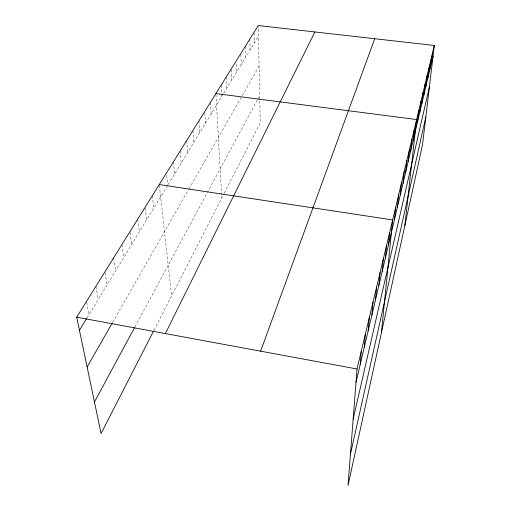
<?xml version="1.0" encoding="UTF-8"?>
<svg xmlns="http://www.w3.org/2000/svg" width="511" height="511" viewBox="0 0 511 511"><rect width="100%" height="100%" fill="white"/><g stroke="black" fill="none" stroke-linecap="round" stroke-linejoin="round"><path stroke-width="0.38" stroke-dasharray="2.56 1.92" d="M153.99 330.253L223.837 193.963M224.176 193.299L260.246 122.915L258.272 26.304M134.968 326.855L257.55 99.581M257.902 98.923L259.684 95.614M112.637 322.352L188.527 189.587M188.91 188.917L241.166 97.499M242.291 95.525L259.083 66.143M87.055 317.855L167.749 185.231M168.157 184.567L223.352 93.852M223.741 93.206L258.47 36.134M86.627 302.231L89.055 314.565M95.87 286.371L98.278 299.408M105.023 272.644L107.138 284.851M113.563 257.959L115.658 270.843M121.905 244.558L123.86 257.365M130.037 232.416L131.755 244.386M137.663 219.245L139.369 231.879M145.22 208.054L146.708 219.813M152.316 195.713L153.792 208.169M159.343 185.34L171.645 295.792M166.714 175.267L167.672 184.465M173.433 161.789L174.615 173.951M180.147 151.007L181.239 163.066M186.63 140.602L187.626 152.559M192.883 130.554L193.803 142.409M198.932 120.839L199.775 132.598M204.828 112.228L205.55 123.106M210.43 102.372L211.139 113.927M215.949 94.343L221.793 197.949M221.206 85.062L221.787 96.419M226.341 76.816L226.871 88.071M231.349 69.617L231.796 79.978M236.267 64.226L236.574 72.121M240.86 54.326L241.211 64.501M245.376 46.233L245.714 57.098M249.796 39.143L250.09 49.912M254.101 33.011L254.337 42.924"/><path stroke-width="0.77" d="M434.312 45.473L357.029 368.999L348.029 485.45L422.527 144.754L434.312 45.473L258.259 25.55L76.688 317.184L101.076 433.5L153.626 330.956M360.229 364.381L361.296 351.153M364.279 347.256L365.371 334.073M368.156 330.834L369.281 317.708M371.88 315.083L373.03 302.014M375.457 299.951L376.626 286.952M378.887 285.413L380.082 272.491M382.196 271.43L383.403 258.585M385.371 257.978L386.597 245.21M388.437 245.018L389.676 232.333M381.423 332.731L392.64 219.928L159.253 184.567M394.454 219.551L395.718 207.044M397.405 207.057L398.676 194.653M400.247 195.03L401.525 182.727M402.981 183.443L404.271 171.23M405.625 172.258L406.916 160.147M408.174 161.47L409.471 149.461M410.64 151.052L411.936 139.145M413.016 140.979L414.319 129.174M404.795 225.83L416.618 119.542L215.904 93.577M417.538 121.829L418.841 110.229M419.691 112.72L420.994 101.216M421.779 103.893L423.082 92.491M423.798 95.34L425.101 84.034M425.759 87.055L427.055 75.845M427.656 79.013L428.953 67.906M429.502 71.214L430.792 60.202M431.29 63.645L432.574 52.729M350.457 454.043L425.823 116.974M353.158 419.065L429.387 86.934M356.007 382.273L433.028 56.293M260.61 351.178L374.723 38.727M165.379 333.574L314.885 31.957M94.465 401.953L134.585 327.557M87.132 366.981L112.254 323.022M79.448 330.349L86.653 318.513M76.688 317.184L357.029 368.999"/></g></svg>
